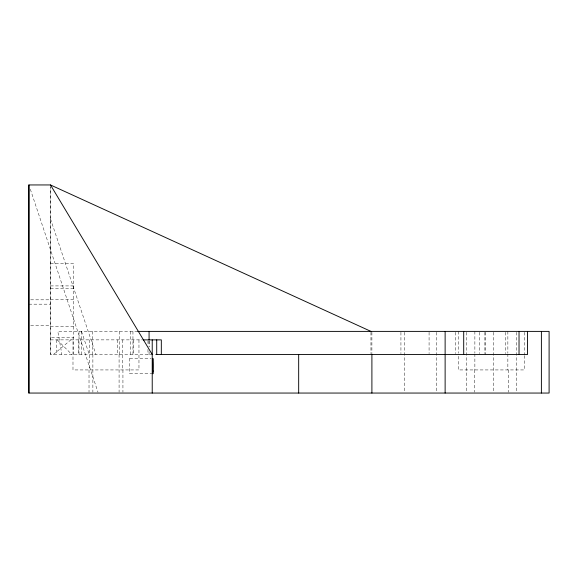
<?xml version="1.0" encoding="UTF-8"?>
<svg xmlns="http://www.w3.org/2000/svg" width="578" height="578" viewBox="0 0 578 578"><rect width="100%" height="100%" fill="white"/><g stroke="black" fill="none" stroke-linecap="round" stroke-linejoin="round"><path stroke-width="0.43" stroke-dasharray="2.89 2.17" d="M50.481 354.516L50.481 186.752L50.481 354.516L155.468 354.516M152.91 373.785L129.79 373.67M129.79 358.49L151.133 358.367M149.081 352.009L149.066 354.516L149.066 351.85M53.386 354.516L73.608 337.552L50.481 337.552M50.481 263.575L73.608 263.575L73.608 354.516M50.481 285.915L73.608 285.915M50.481 288.234L73.608 288.234M50.481 299.404L73.608 299.404M30.699 299.816L50.481 299.816M28.9 304.173L50.481 304.173M30.699 325.226L50.481 325.226M50.481 326.382L73.608 326.382M137.687 331.396L57.829 331.396L61.882 354.516M50.481 339.871L142.578 339.871M57.222 339.871L71.867 354.516M50.481 218.86L95.955 354.516M81.512 331.396L89.265 354.516M30.331 189.23L97.985 392.202M149.081 340.89L149.095 346.937M524.354 332.292L524.354 354.697M524.354 355.593L524.354 369.934L458.376 369.934L458.376 353.801M516.559 332.285L516.559 392.159M508.322 369.934L508.322 392.166M507.86 331.396L507.86 352.905M507.86 353.801L507.86 369.934M505.28 332.285L505.28 353.628M493.28 332.285L493.28 392.159M485.289 332.285L485.289 354.516M484.87 332.285L484.87 353.628M479.357 332.285L479.357 353.628M474.87 331.396L474.87 352.905M474.87 353.801L474.87 369.934M474.408 369.934L474.408 392.166M466.316 332.285L466.316 392.159M458.376 331.396L458.376 352.905M455.486 332.285L455.486 353.628M436.484 332.285L436.484 392.159M429.078 332.285L429.078 353.628M404.687 332.285L404.687 392.159M400.93 332.285L400.93 353.628M371.9 332.285L371.9 353.736M370.953 332.285L370.953 353.628M149.066 341.179L149.066 346.511M147.968 340.731L147.968 345.037M147.968 349.35L147.968 354.516M138.966 339.871L138.966 369.934L72.987 369.934L72.987 339.871M133.648 339.871L133.648 354.516M132.954 331.396L132.954 354.516M130.679 331.396L130.679 354.516M129.79 358.367L129.79 373.785M122.933 369.934L122.933 392.166M122.471 339.871L122.471 369.934M119.465 331.396L119.465 354.516M119.082 354.516L119.082 392.159M117.536 339.871L117.536 354.516M92.877 354.516L92.877 392.159M92.487 331.396L92.487 354.516M89.482 339.871L89.482 369.934M89.019 369.934L89.019 392.166M81.274 331.396L81.274 354.516M78.998 331.396L78.998 354.516M78.305 339.871L78.305 354.516M56.247 339.871L56.247 354.516"/><path stroke-width="0.87" d="M137.687 331.396L549.1 331.389L549.1 393.054L28.9 393.054L28.9 184.946L50.481 184.946L370.953 331.396M143.33 339.871L161.32 339.871L161.32 354.516M155.981 354.516L527.519 354.516L527.519 331.389M50.481 184.946L152.224 354.516M149.066 331.396L149.081 340.03M541.391 331.389L541.391 393.054M519.03 331.389L519.03 354.516M463.7 331.396L463.7 354.516M445.125 331.396L445.125 393.054M371.9 354.516L371.9 393.054M298.674 354.516L298.674 393.054M156.717 339.871L156.717 354.516M152.224 339.871L152.224 393.054M28.9 184.946L28.9 393.054M153.264 371.04A7.716 0.455 -90 0 0 152.989 358.483A7.716 0.455 -90 0 0 152.484 368.713A7.716 0.455 -90 0 0 153.264 371.04"/></g></svg>
